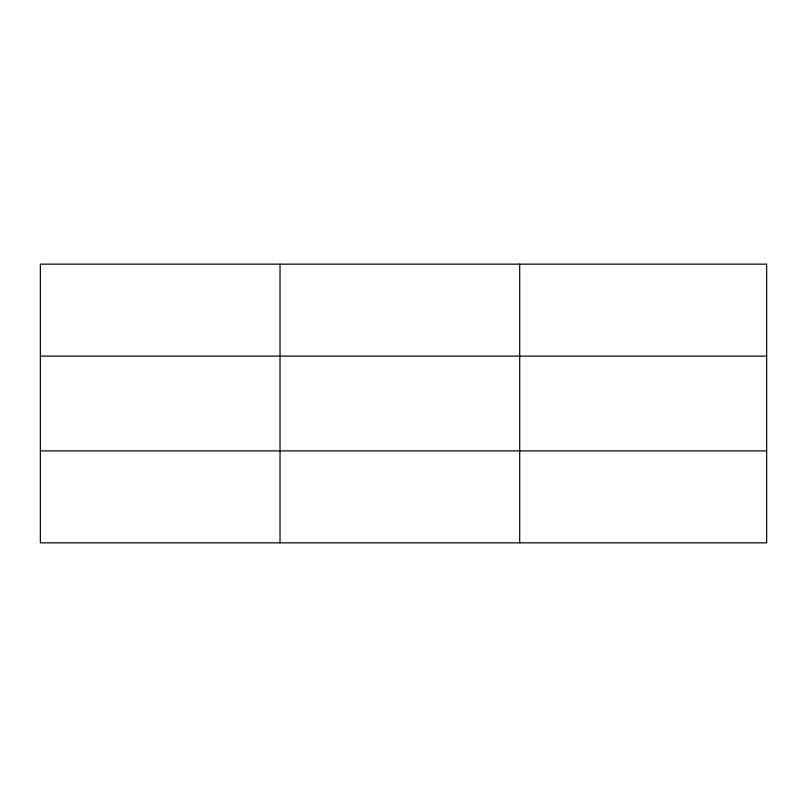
<?xml version="1.0" encoding="UTF-8"?>
<svg xmlns="http://www.w3.org/2000/svg" width="807" height="807" viewBox="0 0 807 807"><rect width="100%" height="100%" fill="white"/><g stroke="black" fill="none" stroke-linecap="round" stroke-linejoin="round"><path stroke-width="1.21" d="M280.029 264.151L280.029 542.849M519.708 264.151L519.708 542.849M766.65 450.881L766.65 542.849L40.35 542.849L40.35 264.151L766.65 264.151L766.65 450.881L40.35 450.881M40.35 356.119L766.65 356.119"/></g></svg>
